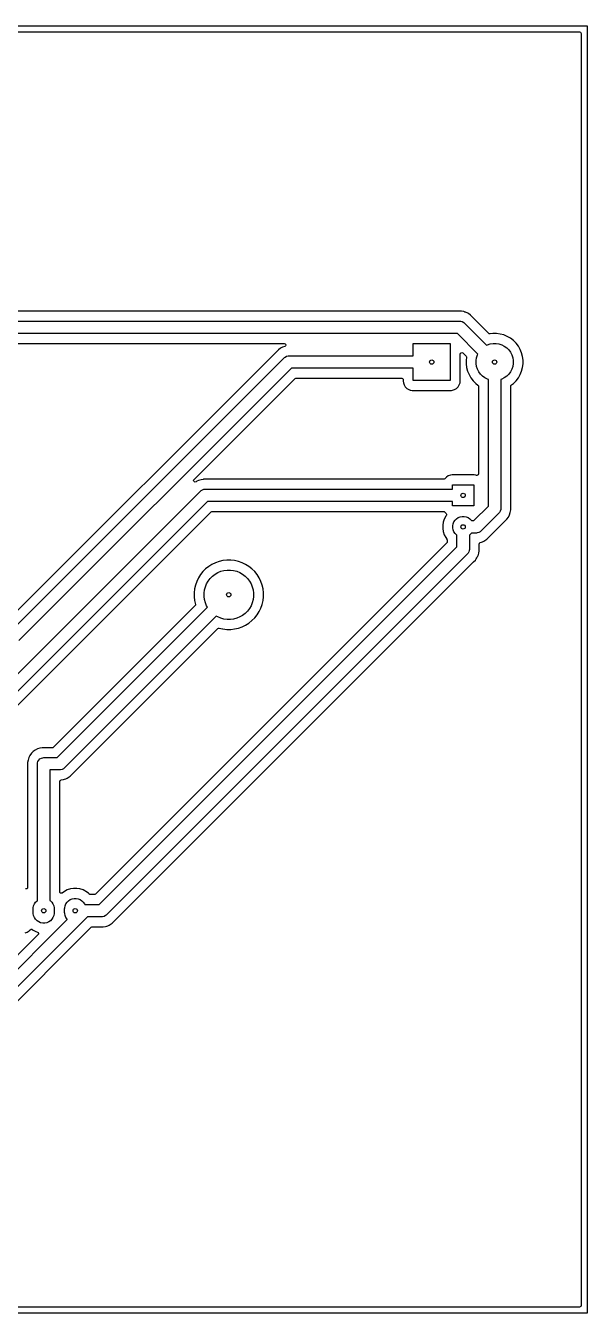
# Model space of a CAD drawing. Extents: x 20 to 124, y -124 to -20.
# Drawn here: x 78.7 to 124, y -124 to -20 of the extents above; entities that cross this region are included whole.
import ezdxf

# ---------------------------------------------------------------- set-up
doc = ezdxf.new("R2010")
doc.units = 0
doc.layers.add('BLACK', color=7, linetype='CONTINUOUS')
doc.layers.add('WHITE', color=7, linetype='CONTINUOUS')

msp = doc.modelspace()

# ---------------------------------------------------------------- linework, layer by layer
at = {"layer": 'BLACK', "linetype": 'CONTINUOUS'}
for p, q in [((20.6245, -20.5005), (123.3755, -20.5005)), ((123.3755, -20.5005), (123.442539, -20.520185)), ((123.442539, -20.520185), (123.488294, -20.572989)), ((123.488294, -20.572989), (123.4995, -20.6245)), ((123.4995, -20.6245), (123.4995, -123.3755)), ((113.820652, -43.0603), (30.384051, -43.0603)), ((113.848295, -43.064678), (113.820652, -43.0603)), ((114.022835, -43.092322), (113.848295, -43.064678)), ((114.096303, -43.116194), (114.022835, -43.092322)), ((114.120176, -43.123951), (114.096303, -43.116194)), ((114.170815, -43.140404), (114.120176, -43.123951)), ((114.217523, -43.155581), (114.170815, -43.140404)), ((114.308712, -43.202045), (114.217523, -43.155581)), ((114.308714, -43.202046), (114.308712, -43.202045)), ((114.399911, -43.248513), (114.308714, -43.202046)), ((114.565519, -43.368834), (114.399911, -43.248513)), ((114.565521, -43.368836), (114.565519, -43.368834)), ((116.051571, -44.854886), (114.565521, -43.368836)), ((30.2817, -43.8608), (113.7183, -43.8608)), ((113.7183, -43.8608), (113.783548, -43.865077)), ((113.783548, -43.865077), (113.783563, -43.865077)), ((113.783563, -43.865077), (113.909642, -43.89886)), ((113.909642, -43.89886), (114.022681, -43.964123)), ((114.022681, -43.964123), (114.022696, -43.964138)), ((114.022696, -43.964138), (114.071853, -44.007247)), ((114.071853, -44.007247), (115.876623, -45.812017)), ((113.511194, -44.8608), (30.488806, -44.8608)), ((48.426194, -45.6613), (99.532407, -45.6613)), ((99.532407, -45.6613), (99.599446, -45.680985)), ((99.599446, -45.680985), (99.645201, -45.733789)), ((99.645201, -45.733789), (99.655145, -45.802947)), ((109.94, -46.6625), (109.94, -45.6625)), ((109.94, -45.6625), (112.94, -45.6625)), ((112.94, -45.6625), (112.94, -48.6625)), ((115.169517, -46.519123), (113.511194, -44.8608)), ((115.945975, -45.776681), (116.169832, -45.703945)), ((116.086402, -44.879378), (116.051571, -44.854886)), ((116.155437, -44.890144), (116.086402, -44.879378)), ((116.369206, -44.862001), (116.155437, -44.890144)), ((116.169832, -45.703945), (116.402311, -45.667124)), ((116.369211, -44.862), (116.369206, -44.862001)), ((116.369217, -44.862), (116.369211, -44.862)), ((116.670783, -44.862), (116.369217, -44.862)), ((116.402311, -45.667124), (116.637689, -45.667124)), ((116.637689, -45.667124), (116.870168, -45.703945)), ((116.670788, -44.862), (116.670783, -44.862)), ((116.670793, -44.862001), (116.670788, -44.862)), ((116.969766, -44.901361), (116.670793, -44.862001)), ((116.870168, -45.703945), (117.094025, -45.776681)), ((117.26106, -44.979413), (116.969766, -44.901361)), ((117.539661, -45.094814), (117.26106, -44.979413)), ((117.539671, -45.094818), (117.539661, -45.094814)), ((117.800831, -45.245599), (117.539671, -45.094818)), ((118.040078, -45.429179), (117.800831, -45.245599)), ((118.040085, -45.429185), (118.040078, -45.429179)), ((118.253314, -45.642414), (118.040085, -45.429185)), ((118.25332, -45.642421), (118.253314, -45.642414)), ((118.4369, -45.881668), (118.25332, -45.642421)), ((99.056382, -46.170532), (77.250234, -67.976681)), ((99.056386, -46.170528), (99.056382, -46.170532)), ((99.221986, -46.050215), (99.056386, -46.170528)), ((99.404381, -45.957278), (99.221986, -46.050215)), ((99.404384, -45.957277), (99.404381, -45.957278)), ((99.570725, -45.903231), (99.404384, -45.957277)), ((99.550047, -46.808946), (99.599211, -46.76583)), ((99.62612, -45.866503), (99.570725, -45.903231)), ((99.599211, -46.76583), (99.599219, -46.765823)), ((99.599219, -46.765823), (99.712258, -46.70056)), ((99.655145, -45.802947), (99.62612, -45.866503)), ((99.712258, -46.70056), (99.738901, -46.69342)), ((99.738901, -46.69342), (99.838337, -46.666777)), ((99.838337, -46.666777), (99.838352, -46.666777)), ((99.838352, -46.666777), (99.9036, -46.6625)), ((99.9036, -46.6625), (109.94, -46.6625)), ((113.7405, -46.521546), (113.760185, -46.454508)), ((113.7405, -48.707454), (113.7405, -46.521546)), ((113.760185, -46.454508), (113.812989, -46.408753)), ((113.812989, -46.408753), (113.882147, -46.398809)), ((113.882147, -46.398809), (113.945703, -46.427834)), ((113.945703, -46.427834), (113.952181, -46.433866)), ((113.952181, -46.433866), (114.212386, -46.694071)), ((114.212386, -46.694071), (114.245871, -46.755394)), ((114.247644, -46.797937), (114.219501, -47.011706)), ((114.245871, -46.755394), (114.247644, -46.797937)), ((115.061445, -46.812332), (115.134181, -46.588475)), ((115.134181, -46.588475), (115.169517, -46.519123)), ((115.876623, -45.812017), (115.945975, -45.776681)), ((117.094025, -45.776681), (117.303748, -45.88354)), ((117.303748, -45.88354), (117.494172, -46.021891)), ((117.494172, -46.021891), (117.660609, -46.188328)), ((117.660609, -46.188328), (117.79896, -46.378752)), ((117.79896, -46.378752), (117.905819, -46.588475)), ((117.905819, -46.588475), (117.978555, -46.812332)), ((118.534209, -46.050213), (118.4369, -45.881668)), ((118.587683, -46.142832), (118.534209, -46.050213)), ((118.703087, -46.421442), (118.587683, -46.142832)), ((118.781138, -46.712732), (118.703087, -46.421442)), ((118.8205, -47.011717), (118.781138, -46.712732)), ((77.545494, -68.8135), (99.550047, -46.808946)), ((100.110707, -47.6625), (78.106153, -69.667053)), ((109.94, -47.6625), (100.110707, -47.6625)), ((109.94, -48.6625), (109.94, -47.6625)), ((114.219501, -47.011706), (114.2195, -47.011723)), ((114.2195, -47.011723), (114.2195, -47.313276)), ((114.2195, -47.313276), (114.219501, -47.313293)), ((114.219501, -47.313293), (114.258861, -47.612266)), ((114.258861, -47.612266), (114.336913, -47.90356)), ((115.024624, -47.044811), (115.061445, -46.812332)), ((115.024624, -47.280189), (115.024624, -47.044811)), ((115.061445, -47.512668), (115.024624, -47.280189)), ((115.134181, -47.736525), (115.061445, -47.512668)), ((115.24104, -47.946248), (115.134181, -47.736525)), ((117.905819, -47.736525), (117.79896, -47.946248)), ((117.978555, -47.512668), (117.905819, -47.736525)), ((117.978555, -46.812332), (118.015376, -47.044811)), ((118.015376, -47.280189), (117.978555, -47.512668)), ((118.015376, -47.044811), (118.015376, -47.280189)), ((118.703087, -47.903558), (118.781138, -47.612268)), ((118.781138, -47.612268), (118.8205, -47.313283)), ((118.8205, -47.313283), (118.8205, -47.011717)), ((92.252518, -56.652766), (100.405965, -48.499319)), ((100.405965, -48.499319), (100.467288, -48.465834)), ((100.467288, -48.465834), (100.493646, -48.463)), ((100.493646, -48.463), (109.0155, -48.463)), ((109.0155, -48.463), (109.082539, -48.482685)), ((109.082539, -48.482685), (109.128294, -48.535489)), ((109.128294, -48.535489), (109.1395, -48.587)), ((109.1395, -48.587), (109.1395, -48.70746)), ((109.1395, -48.70746), (109.15463, -48.841749)), ((109.15463, -48.841749), (109.154631, -48.841754)), ((109.154631, -48.841754), (109.214211, -49.012023)), ((112.94, -48.6625), (109.94, -48.6625)), ((113.665789, -49.012022), (113.725368, -48.841755)), ((113.725368, -48.841755), (113.7405, -48.707454)), ((114.336913, -47.90356), (114.452314, -48.182161)), ((114.452314, -48.182161), (114.452318, -48.182171)), ((114.452318, -48.182171), (114.603099, -48.443331)), ((114.603099, -48.443331), (114.786679, -48.682578)), ((114.786679, -48.682578), (114.786685, -48.682585)), ((114.786685, -48.682585), (114.999914, -48.895814)), ((115.379391, -48.136672), (115.24104, -47.946248)), ((115.545828, -48.303109), (115.379391, -48.136672)), ((115.736252, -48.44146), (115.545828, -48.303109)), ((115.945975, -48.548319), (115.736252, -48.44146)), ((116.02, -48.572371), (115.945975, -48.548319)), ((116.02, -58.805493), (116.02, -48.572371)), ((117.094025, -48.548319), (117.02, -48.572371)), ((117.02, -48.572371), (117.02, -59.0126)), ((117.303748, -48.44146), (117.094025, -48.548319)), ((117.494172, -48.303109), (117.303748, -48.44146)), ((117.660609, -48.136672), (117.494172, -48.303109)), ((117.79896, -47.946248), (117.660609, -48.136672)), ((118.04008, -48.895819), (118.253319, -48.68258)), ((118.253319, -48.68258), (118.4369, -48.443332)), ((118.4369, -48.443332), (118.587683, -48.182168)), ((118.587683, -48.182168), (118.703087, -47.903558)), ((109.214211, -49.012023), (109.310184, -49.164762)), ((109.310184, -49.164762), (109.437738, -49.292316)), ((109.437738, -49.292316), (109.590478, -49.388289)), ((109.590478, -49.388289), (109.6915, -49.423638)), ((109.6915, -49.423638), (109.760745, -49.447868)), ((109.760745, -49.447868), (109.76075, -49.447869)), ((109.76075, -49.447869), (109.851246, -49.458065)), ((109.851246, -49.458065), (109.89504, -49.462999)), ((109.89504, -49.462999), (109.895043, -49.463)), ((109.895043, -49.463), (109.895046, -49.463)), ((109.895046, -49.463), (112.984957, -49.463)), ((112.984957, -49.463), (112.984958, -49.462999)), ((112.984958, -49.462999), (113.052104, -49.455434)), ((113.052104, -49.455434), (113.119249, -49.447869)), ((113.119249, -49.447869), (113.119252, -49.447868)), ((113.119252, -49.447868), (113.119255, -49.447868)), ((113.119255, -49.447868), (113.289522, -49.388289)), ((113.289522, -49.388289), (113.442262, -49.292316)), ((113.442262, -49.292316), (113.569816, -49.164762)), ((113.569816, -49.164762), (113.665789, -49.012022)), ((114.999914, -48.895814), (114.999921, -48.89582)), ((114.999921, -48.89582), (115.170986, -49.027082)), ((115.170986, -49.027082), (115.212189, -49.08351)), ((115.212189, -49.08351), (115.2195, -49.125458)), ((115.2195, -49.125458), (115.2195, -56.200937)), ((117.8205, -49.125458), (117.840185, -49.058419)), ((117.8205, -59.114952), (117.8205, -49.125458)), ((117.840185, -49.058419), (117.869014, -49.027082)), ((117.869014, -49.027082), (117.888641, -49.012022)), ((117.888641, -49.012022), (118.04008, -48.895819)), ((92.216654, -56.729838), (92.242002, -56.664728)), ((92.23053, -56.798315), (92.216654, -56.729838)), ((92.279226, -56.84842), (92.23053, -56.798315)), ((92.242002, -56.664728), (92.252518, -56.652766)), ((92.34728, -56.864245), (92.279226, -56.84842)), ((92.413086, -56.840764), (92.34728, -56.864245)), ((92.426591, -56.830952), (92.413086, -56.840764)), ((92.434489, -56.825214), (92.426591, -56.830952)), ((92.43449, -56.825213), (92.434489, -56.825214)), ((92.48728, -56.798315), (92.43449, -56.825213)), ((92.616876, -56.732281), (92.48728, -56.798315)), ((92.811565, -56.669022), (92.616876, -56.732281)), ((92.989429, -56.640851), (92.811565, -56.669022)), ((93.013748, -56.637), (92.989429, -56.640851)), ((112.39919, -56.637), (93.013748, -56.637)), ((112.438946, -56.630454), (112.39919, -56.637)), ((112.496135, -56.590315), (112.438946, -56.630454)), ((112.500183, -56.585238), (112.496135, -56.590315)), ((112.627737, -56.457684), (112.500183, -56.585238)), ((112.780476, -56.361711), (112.627737, -56.457684)), ((112.950745, -56.302131), (112.780476, -56.361711)), ((112.95075, -56.30213), (112.950745, -56.302131)), ((113.085039, -56.287), (112.95075, -56.30213)), ((113.085046, -56.287), (113.085039, -56.287)), ((114.874954, -56.287), (113.085046, -56.287)), ((113.13, -57.4375), (113.13, -57.0875)), ((113.13, -57.0875), (114.83, -57.0875)), ((114.83, -57.0875), (114.83, -58.7875)), ((114.87496, -56.287), (114.874954, -56.287)), ((115.009249, -56.30213), (114.87496, -56.287)), ((115.00926, -56.302133), (115.009249, -56.30213)), ((115.054547, -56.317979), (115.00926, -56.302133)), ((115.077853, -56.323675), (115.054547, -56.317979)), ((115.147011, -56.313731), (115.077853, -56.323675)), ((115.199815, -56.267976), (115.147011, -56.313731)), ((115.2195, -56.200937), (115.199815, -56.267976)), ((68.091894, -82.2546), (92.762546, -57.583947)), ((92.762546, -57.583947), (92.81171, -57.540831)), ((92.81171, -57.540831), (92.811719, -57.540823)), ((92.811719, -57.540823), (92.924758, -57.47556)), ((92.924758, -57.47556), (93.050837, -57.441777)), ((93.050837, -57.441777), (93.050852, -57.441777)), ((93.050852, -57.441777), (93.1161, -57.4375)), ((93.1161, -57.4375), (113.13, -57.4375)), ((93.323207, -58.4375), (68.652553, -83.108153)), ((69.146219, -83.746566), (93.618466, -59.274319)), ((113.13, -58.4375), (93.323207, -58.4375)), ((93.618466, -59.274319), (93.679789, -59.240834)), ((93.679789, -59.240834), (93.706147, -59.238)), ((93.706147, -59.238), (112.39919, -59.238)), ((112.39919, -59.238), (112.401703, -59.238737)), ((112.401703, -59.238737), (112.404245, -59.238103)), ((112.404245, -59.238103), (112.435046, -59.248528)), ((112.435046, -59.248528), (112.466229, -59.257685)), ((112.466229, -59.257685), (112.468706, -59.259922)), ((112.468706, -59.259922), (112.470426, -59.260504)), ((112.470426, -59.260504), (112.496135, -59.284685)), ((113.13, -58.7875), (113.13, -58.4375)), ((114.83, -58.7875), (113.13, -58.7875)), ((114.847994, -59.9775), (116.02, -58.805493)), ((116.98194, -59.203942), (116.916677, -59.316981)), ((117.015723, -59.077863), (116.98194, -59.203942)), ((117.02, -59.0126), (117.015723, -59.077847)), ((117.015723, -59.077847), (117.015723, -59.077863)), ((117.788477, -59.317134), (117.8205, -59.114952)), ((112.37014, -60.091006), (112.3295, -60.347597)), ((112.450422, -59.843923), (112.37014, -60.091006)), ((112.568367, -59.612446), (112.450422, -59.843923)), ((112.496135, -59.284685), (112.500183, -59.289761)), ((112.500183, -59.289761), (112.600576, -59.390154)), ((112.613214, -59.550719), (112.568367, -59.612446)), ((112.600576, -59.390154), (112.634061, -59.451477)), ((112.629077, -59.521169), (112.613214, -59.550719)), ((112.634061, -59.451477), (112.629077, -59.521169)), ((113.134093, -60.394185), (113.166601, -60.230758)), ((113.166601, -60.230758), (113.230367, -60.076813)), ((113.230367, -60.076813), (113.322941, -59.938266)), ((113.322941, -59.938266), (113.440766, -59.820441)), ((113.440766, -59.820441), (113.579313, -59.727867)), ((113.579313, -59.727867), (113.733258, -59.664101)), ((113.733258, -59.664101), (113.896685, -59.631593)), ((113.896685, -59.631593), (114.063315, -59.631593)), ((114.063315, -59.631593), (114.226742, -59.664101)), ((114.226742, -59.664101), (114.380687, -59.727867)), ((114.380687, -59.727867), (114.519234, -59.820441)), ((114.519234, -59.820441), (114.637059, -59.938266)), ((114.637059, -59.938266), (114.663274, -59.9775)), ((114.663274, -59.9775), (114.847994, -59.9775)), ((116.873553, -59.366154), (115.408653, -60.831053)), ((115.902319, -61.469466), (117.511966, -59.859819)), ((116.916668, -59.316989), (116.873553, -59.366154)), ((116.916677, -59.316981), (116.916668, -59.316989)), ((117.511966, -59.859819), (117.632286, -59.694211)), ((117.632286, -59.694211), (117.659765, -59.640281)), ((117.659765, -59.640281), (117.72522, -59.511819)), ((117.72522, -59.511819), (117.788477, -59.317134)), ((112.3295, -60.347597), (112.3295, -60.607402)), ((112.3295, -60.607402), (112.37014, -60.863993)), ((112.37014, -60.863993), (112.450422, -61.111076)), ((112.450422, -61.111076), (112.568366, -61.342551)), ((112.568366, -61.342551), (112.655819, -61.462919)), ((113.134093, -60.560815), (113.134093, -60.394185)), ((113.166601, -60.724242), (113.134093, -60.560815)), ((113.230367, -60.878187), (113.166601, -60.724242)), ((113.322941, -61.016734), (113.230367, -60.878187)), ((113.440766, -61.134559), (113.322941, -61.016734)), ((113.48, -61.160774), (113.440766, -61.134559)), ((113.48, -62.101794), (113.48, -61.160774)), ((114.519234, -61.134559), (114.48, -61.160774)), ((114.48, -61.160774), (114.48, -62.3089)), ((114.637059, -61.016734), (114.519234, -61.134559)), ((114.663274, -60.9775), (114.637059, -61.016734)), ((115.0551, -60.9775), (114.663274, -60.9775)), ((115.120348, -60.973223), (115.0551, -60.9775)), ((115.120363, -60.973223), (115.120348, -60.973223)), ((115.246442, -60.93944), (115.120363, -60.973223)), ((115.359481, -60.874177), (115.246442, -60.93944)), ((115.359496, -60.874161), (115.359481, -60.874177)), ((115.408653, -60.831053), (115.359496, -60.874161)), ((112.643181, -61.806534), (84.299034, -90.150681)), ((84.594294, -90.9875), (113.48, -62.101794)), ((112.659815, -61.785892), (112.643181, -61.806534)), ((112.655819, -61.462919), (112.66297, -61.482963)), ((112.6795, -61.718853), (112.659815, -61.785892)), ((112.66297, -61.482963), (112.674477, -61.500868)), ((112.674477, -61.500868), (112.677931, -61.524892)), ((112.677931, -61.524892), (112.679298, -61.528723)), ((112.679298, -61.528723), (112.6795, -61.535803)), ((112.6795, -61.535803), (112.6795, -61.718853)), ((114.475723, -62.374163), (114.44194, -62.500242)), ((114.48, -62.3089), (114.475723, -62.374147)), ((114.475723, -62.374147), (114.475723, -62.374163)), ((115.2805, -61.86178), (115.287462, -61.838068)), ((115.2805, -62.411252), (115.2805, -61.86178)), ((115.287462, -61.838068), (115.29028, -61.813512)), ((115.29028, -61.813512), (115.297134, -61.805128)), ((115.297134, -61.805128), (115.300185, -61.794741)), ((115.300185, -61.794741), (115.31886, -61.778558)), ((115.31886, -61.778558), (115.334508, -61.759422)), ((115.334508, -61.759422), (115.349388, -61.752105)), ((115.349388, -61.752105), (115.352989, -61.748986)), ((115.352989, -61.748986), (115.366159, -61.743857)), ((115.366159, -61.743857), (115.456976, -61.714348)), ((115.456976, -61.714348), (115.554319, -61.68272)), ((115.554319, -61.68272), (115.663108, -61.627289)), ((115.663108, -61.627289), (115.736711, -61.589787)), ((115.736711, -61.589787), (115.902319, -61.469466)), ((114.333553, -62.662453), (85.154953, -91.841053)), ((85.648619, -92.479466), (114.82015, -63.307932)), ((93.981604, -63.371098), (93.698213, -63.507572)), ((94.278498, -63.267211), (93.981604, -63.371098)), ((94.2785, -63.26721), (94.278498, -63.267211)), ((94.585156, -63.197218), (94.2785, -63.26721)), ((94.585172, -63.197216), (94.585156, -63.197218)), ((94.897722, -63.162), (94.585172, -63.197216)), ((94.897727, -63.162), (94.897722, -63.162)), ((95.212273, -63.162), (94.897727, -63.162)), ((95.212277, -63.162), (95.212273, -63.162)), ((95.524827, -63.197216), (95.212277, -63.162)), ((95.524843, -63.197218), (95.524827, -63.197216)), ((95.831499, -63.26721), (95.524843, -63.197218)), ((95.831501, -63.267211), (95.831499, -63.26721)), ((96.128395, -63.371098), (95.831501, -63.267211)), ((96.411786, -63.507572), (96.128395, -63.371098)), ((114.376661, -62.613296), (114.333553, -62.662453)), ((114.376677, -62.613281), (114.376661, -62.613296)), ((114.44194, -62.500242), (114.376677, -62.613281)), ((114.82015, -63.307932), (114.820157, -63.307927)), ((114.820157, -63.307927), (114.827217, -63.300867)), ((114.827217, -63.300867), (114.827219, -63.300866)), ((114.827219, -63.300866), (114.971966, -63.156119)), ((114.971966, -63.156119), (115.032126, -63.073314)), ((115.032126, -63.073314), (115.092287, -62.990511)), ((115.092287, -62.990511), (115.173918, -62.8303)), ((115.173918, -62.8303), (115.18522, -62.808119)), ((115.18522, -62.808119), (115.248477, -62.613434)), ((115.248477, -62.613434), (115.2805, -62.411252)), ((92.767422, -64.339378), (92.600072, -64.605713)), ((92.963538, -64.093456), (92.767422, -64.339378)), ((93.185956, -63.871038), (92.963538, -64.093456)), ((93.431878, -63.674922), (93.185956, -63.871038)), ((93.698213, -63.507572), (93.431878, -63.674922)), ((93.55132, -64.643808), (93.736308, -64.45882)), ((93.736308, -64.45882), (93.94386, -64.299561)), ((93.94386, -64.299561), (94.170423, -64.168755)), ((94.170423, -64.168755), (94.412121, -64.06864)), ((94.412121, -64.06864), (94.664819, -64.000929)), ((94.664819, -64.000929), (94.924194, -63.966782)), ((94.924194, -63.966782), (95.185806, -63.966782)), ((95.185806, -63.966782), (95.445181, -64.000929)), ((95.445181, -64.000929), (95.697879, -64.06864)), ((95.697879, -64.06864), (95.939577, -64.168755)), ((95.939577, -64.168755), (96.16614, -64.299561)), ((96.16614, -64.299561), (96.373692, -64.45882)), ((96.373692, -64.45882), (96.55868, -64.643808)), ((96.411789, -63.507574), (96.411786, -63.507572)), ((96.678123, -63.674923), (96.411789, -63.507574)), ((96.924044, -63.871039), (96.678123, -63.674923)), ((97.146461, -64.093456), (96.924044, -63.871039)), ((97.342577, -64.339377), (97.146461, -64.093456)), ((97.509926, -64.605711), (97.342577, -64.339377)), ((92.289716, -65.492672), (92.2545, -65.805222)), ((92.289718, -65.492656), (92.289716, -65.492672)), ((92.35971, -65.186), (92.289718, -65.492656)), ((92.359711, -65.185998), (92.35971, -65.186)), ((92.463598, -64.889104), (92.359711, -65.185998)), ((92.600072, -64.605713), (92.463598, -64.889104)), ((93.093429, -65.572319), (93.16114, -65.319621)), ((93.16114, -65.319621), (93.261255, -65.077923)), ((93.261255, -65.077923), (93.392061, -64.85136)), ((93.392061, -64.85136), (93.55132, -64.643808)), ((96.55868, -64.643808), (96.717939, -64.85136)), ((96.717939, -64.85136), (96.848745, -65.077923)), ((96.848745, -65.077923), (96.94886, -65.319621)), ((96.94886, -65.319621), (97.016571, -65.572319)), ((97.646402, -64.889106), (97.509926, -64.605711)), ((97.750289, -65.186), (97.646402, -64.889106)), ((97.820282, -65.49266), (97.750289, -65.186)), ((97.8555, -65.805227), (97.820282, -65.49266)), ((92.2545, -65.805222), (92.2545, -66.119777)), ((92.2545, -66.119777), (92.289716, -66.432327)), ((92.289716, -66.432327), (92.289718, -66.432343)), ((92.289718, -66.432343), (92.359253, -66.736997)), ((93.059282, -65.831694), (93.093429, -65.572319)), ((93.059282, -66.093306), (93.059282, -65.831694)), ((93.093429, -66.352681), (93.059282, -66.093306)), ((93.16114, -66.605379), (93.093429, -66.352681)), ((97.016571, -66.352681), (96.94886, -66.605379)), ((97.016571, -65.572319), (97.050718, -65.831694)), ((97.050718, -66.093306), (97.016571, -66.352681)), ((97.050718, -65.831694), (97.050718, -66.093306)), ((97.750289, -66.739), (97.820282, -66.43234)), ((97.820282, -66.43234), (97.8555, -66.119773)), ((97.8555, -66.119773), (97.8555, -65.805227)), ((92.326043, -66.85227), (80.897334, -78.280981)), ((81.192594, -79.1178), (93.335214, -66.975178)), ((92.35498, -66.806736), (92.326043, -66.85227)), ((92.359253, -66.736997), (92.35498, -66.806736)), ((93.261255, -66.847077), (93.16114, -66.605379)), ((93.335214, -66.975178), (93.261255, -66.847077)), ((96.373692, -67.46618), (96.16614, -67.625439)), ((96.55868, -67.281192), (96.373692, -67.46618)), ((96.717939, -67.07364), (96.55868, -67.281192)), ((96.848745, -66.847077), (96.717939, -67.07364)), ((96.94886, -66.605379), (96.848745, -66.847077)), ((97.146461, -67.831544), (97.342577, -67.585623)), ((97.342577, -67.585623), (97.509926, -67.319289)), ((97.509926, -67.319289), (97.646402, -67.035894)), ((97.646402, -67.035894), (97.750289, -66.739)), ((94.042321, -67.682285), (81.753253, -79.971353)), ((94.170423, -67.756245), (94.042321, -67.682285)), ((94.412121, -67.85636), (94.170423, -67.756245)), ((94.664819, -67.924071), (94.412121, -67.85636)), ((94.924194, -67.958218), (94.664819, -67.924071)), ((95.185806, -67.958218), (94.924194, -67.958218)), ((95.445181, -67.924071), (95.185806, -67.958218)), ((95.697879, -67.85636), (95.445181, -67.924071)), ((95.939577, -67.756245), (95.697879, -67.85636)), ((95.8315, -68.657789), (96.128394, -68.553902)), ((96.16614, -67.625439), (95.939577, -67.756245)), ((96.128394, -68.553902), (96.411789, -68.417426)), ((96.411789, -68.417426), (96.678123, -68.250077)), ((96.678123, -68.250077), (96.924044, -68.053961)), ((96.924044, -68.053961), (97.146461, -67.831544)), ((82.246919, -80.609766), (94.165229, -68.691454)), ((94.165229, -68.691454), (94.22655, -68.657971)), ((94.22655, -68.657971), (94.2805, -68.658246)), ((94.2805, -68.658246), (94.541041, -68.717712)), ((94.541041, -68.717712), (94.58516, -68.727782)), ((94.58516, -68.727782), (94.897723, -68.762999)), ((94.897723, -68.762999), (94.897724, -68.763)), ((94.897724, -68.763), (94.897727, -68.763)), ((94.897727, -68.763), (95.212276, -68.763)), ((95.212276, -68.762999), (95.52484, -68.727782)), ((95.212276, -68.763), (95.212276, -68.762999)), ((95.52484, -68.727782), (95.8315, -68.657789)), ((78.997415, -78.936186), (78.904481, -79.118576)), ((79.117728, -78.770586), (78.997415, -78.936186)), ((79.262486, -78.625828), (79.117728, -78.770586)), ((79.428086, -78.505515), (79.262486, -78.625828)), ((79.610476, -78.412581), (79.428086, -78.505515)), ((79.805165, -78.349322), (79.610476, -78.412581)), ((79.983029, -78.321151), (79.805165, -78.349322)), ((80.007348, -78.3173), (79.983029, -78.321151)), ((80.212052, -78.3173), (80.007348, -78.3173)), ((80.809653, -78.3173), (80.212052, -78.3173)), ((80.836011, -78.314466), (80.809653, -78.3173)), ((80.897334, -78.280981), (80.836011, -78.314466)), ((78.841222, -79.313265), (78.8092, -79.515448)), ((78.8092, -79.515448), (78.8092, -89.600937)), ((78.904481, -79.118576), (78.841222, -79.313265)), ((79.6097, -79.6178), (79.613978, -79.552537)), ((79.6097, -90.654225), (79.6097, -79.6178)), ((79.613978, -79.552537), (79.64776, -79.426458)), ((79.64776, -79.426458), (79.713023, -79.313419)), ((79.713023, -79.313419), (79.805319, -79.221123)), ((79.805319, -79.221123), (79.918358, -79.15586)), ((79.918358, -79.15586), (80.044437, -79.122078)), ((80.044437, -79.122078), (80.1097, -79.1178)), ((80.1097, -79.1178), (81.192594, -79.1178)), ((81.591042, -80.07974), (81.464963, -80.113523)), ((81.704081, -80.014477), (81.591042, -80.07974)), ((81.704096, -80.014461), (81.704081, -80.014477)), ((81.753253, -79.971353), (81.704096, -80.014461)), ((81.3997, -80.1178), (80.6097, -80.1178)), ((80.6097, -80.1178), (80.6097, -90.654225)), ((81.464948, -80.113523), (81.3997, -80.1178)), ((81.4102, -81.038753), (81.429885, -80.971714)), ((81.4102, -89.954555), (81.4102, -81.038753)), ((81.429885, -80.971714), (81.482689, -80.925959)), ((81.464963, -80.113523), (81.464948, -80.113523)), ((81.482689, -80.925959), (81.514797, -80.916281)), ((81.514797, -80.916281), (81.704235, -80.886277)), ((81.704235, -80.886277), (81.801576, -80.854648)), ((81.801576, -80.854648), (81.898919, -80.82302)), ((81.898919, -80.82302), (81.990114, -80.776553)), ((81.990114, -80.776553), (82.081311, -80.730087)), ((82.081311, -80.730087), (82.246919, -80.609766)), ((78.667553, -89.723675), (78.644247, -89.717979)), ((78.736711, -89.713731), (78.667553, -89.723675)), ((78.789515, -89.667976), (78.736711, -89.713731)), ((78.8092, -89.600937), (78.789515, -89.667976)), ((81.42453, -90.012422), (81.4102, -89.954555)), ((81.473225, -90.062527), (81.42453, -90.012422)), ((81.541279, -90.078353), (81.473225, -90.062527)), ((81.607085, -90.054873), (81.541279, -90.078353)), ((81.784645, -89.925868), (81.607085, -90.054873)), ((82.016123, -89.807922), (81.784645, -89.925868)), ((82.263206, -89.72764), (82.016123, -89.807922)), ((82.519798, -89.687), (82.263206, -89.72764)), ((82.519803, -89.687), (82.519798, -89.687)), ((82.779597, -89.687), (82.519803, -89.687)), ((82.779602, -89.687), (82.779597, -89.687)), ((83.036193, -89.72764), (82.779602, -89.687)), ((83.283276, -89.807922), (83.036193, -89.72764)), ((83.442464, -89.889034), (83.283276, -89.807922)), ((83.514751, -89.925866), (83.442464, -89.889034)), ((83.514753, -89.925867), (83.514751, -89.925866)), ((83.514754, -89.925868), (83.514753, -89.925867)), ((83.724925, -90.078566), (83.514754, -89.925868)), ((83.724931, -90.078571), (83.724925, -90.078566)), ((83.797041, -90.150681), (83.724931, -90.078571)), ((83.817683, -90.167315), (83.797041, -90.150681)), ((83.884722, -90.187), (83.817683, -90.167315)), ((84.211353, -90.187), (83.884722, -90.187)), ((84.237711, -90.184166), (84.211353, -90.187)), ((84.299034, -90.150681), (84.237711, -90.184166)), ((79.2597, -91.3375), (79.263793, -91.254185)), ((79.2597, -91.6375), (79.2597, -91.3375)), ((79.263793, -91.254185), (79.296301, -91.090758)), ((79.296301, -91.090758), (79.360067, -90.936813)), ((79.360067, -90.936813), (79.452641, -90.798266)), ((79.452641, -90.798266), (79.570466, -90.680441)), ((79.570466, -90.680441), (79.6097, -90.654225)), ((80.6097, -90.654225), (80.648934, -90.680441)), ((80.648934, -90.680441), (80.766759, -90.798266)), ((80.766759, -90.798266), (80.859333, -90.936813)), ((80.859333, -90.936813), (80.923099, -91.090758)), ((80.923099, -91.090758), (80.955607, -91.254185)), ((80.955607, -91.254185), (80.9597, -91.3375)), ((80.9597, -91.3375), (80.9597, -91.6375)), ((81.7997, -91.3375), (81.803793, -91.254185)), ((81.7997, -91.6375), (81.7997, -91.3375)), ((81.803793, -91.254185), (81.836301, -91.090758)), ((81.836301, -91.090758), (81.900067, -90.936813)), ((81.900067, -90.936813), (81.992641, -90.798266)), ((81.992641, -90.798266), (82.110466, -90.680441)), ((82.110466, -90.680441), (82.249013, -90.587867)), ((82.249013, -90.587867), (82.402958, -90.524101)), ((82.402958, -90.524101), (82.566385, -90.491593)), ((82.566385, -90.491593), (82.733015, -90.491593)), ((82.733015, -90.491593), (82.896442, -90.524101)), ((82.896442, -90.524101), (83.050387, -90.587867)), ((83.050387, -90.587867), (83.188934, -90.680441)), ((83.188934, -90.680441), (83.306759, -90.798266)), ((83.306759, -90.798266), (83.399333, -90.936813)), ((83.399333, -90.936813), (83.420328, -90.9875)), ((83.420328, -90.9875), (83.4275, -90.9875)), ((83.4275, -90.9875), (83.7256, -90.9875)), ((83.7256, -90.9875), (84.594294, -90.9875)), ((75.370394, -98.8375), (82.0119, -92.195993)), ((83.634607, -91.9875), (75.931053, -99.691053)), ((79.263793, -91.720815), (79.2597, -91.6375)), ((79.296301, -91.884242), (79.263793, -91.720815)), ((79.360067, -92.038187), (79.296301, -91.884242)), ((79.452641, -92.176734), (79.360067, -92.038187)), ((79.570466, -92.294559), (79.452641, -92.176734)), ((79.709013, -92.387133), (79.570466, -92.294559)), ((79.862958, -92.450899), (79.709013, -92.387133)), ((80.026385, -92.483407), (79.862958, -92.450899)), ((80.193015, -92.483407), (80.026385, -92.483407)), ((80.356442, -92.450899), (80.193015, -92.483407)), ((80.510387, -92.387133), (80.356442, -92.450899)), ((80.648934, -92.294559), (80.510387, -92.387133)), ((80.766759, -92.176734), (80.648934, -92.294559)), ((80.859333, -92.038187), (80.766759, -92.176734)), ((80.923099, -91.884242), (80.859333, -92.038187)), ((80.955607, -91.720815), (80.923099, -91.884242)), ((80.9597, -91.6375), (80.955607, -91.720815)), ((81.803793, -91.720815), (81.7997, -91.6375)), ((81.836301, -91.884242), (81.803793, -91.720815)), ((81.900067, -92.038187), (81.836301, -91.884242)), ((81.992641, -92.176734), (81.900067, -92.038187)), ((82.0119, -92.195993), (81.992641, -92.176734)), ((83.7256, -91.9875), (83.634607, -91.9875)), ((84.8014, -91.9875), (83.7256, -91.9875)), ((84.866648, -91.983223), (84.8014, -91.9875)), ((84.866663, -91.983223), (84.866648, -91.983223)), ((84.992742, -91.94944), (84.866663, -91.983223)), ((85.105781, -91.884177), (84.992742, -91.94944)), ((85.105796, -91.884161), (85.105781, -91.884177)), ((85.154953, -91.841053), (85.105796, -91.884161)), ((85.483011, -92.599787), (85.648619, -92.479466)), ((79.65956, -93.416253), (75.075134, -98.000681)), ((76.424719, -100.329466), (83.929866, -92.824319)), ((78.598955, -93.272868), (78.769222, -93.213289)), ((78.769222, -93.213289), (78.921962, -93.117316)), ((78.921962, -93.117316), (79.022355, -93.016923)), ((79.022355, -93.016923), (79.083678, -92.983438)), ((79.083678, -92.983438), (79.15337, -92.988422)), ((79.15337, -92.988422), (79.182918, -93.004283)), ((79.182918, -93.004283), (79.244649, -93.049134)), ((79.244649, -93.049134), (79.354012, -93.104857)), ((79.354012, -93.104857), (79.476123, -93.167077)), ((79.476123, -93.167077), (79.476125, -93.167077)), ((79.476125, -93.167077), (79.476128, -93.167079)), ((79.476128, -93.167079), (79.610198, -93.210641)), ((79.610198, -93.210641), (79.667873, -93.250079)), ((79.683156, -93.383284), (79.65956, -93.416253)), ((79.667873, -93.250079), (79.695071, -93.314438)), ((79.695071, -93.314438), (79.683156, -93.383284)), ((83.929866, -92.824319), (83.991189, -92.790834)), ((83.991189, -92.790834), (84.017547, -92.788)), ((84.017547, -92.788), (84.903751, -92.788)), ((84.903751, -92.788), (84.903752, -92.788)), ((84.903752, -92.788), (85.105935, -92.755977)), ((85.105935, -92.755977), (85.203276, -92.724348)), ((85.203276, -92.724348), (85.300619, -92.69272)), ((85.300619, -92.69272), (85.399081, -92.642551)), ((85.399081, -92.642551), (85.483011, -92.599787)), ((123.3755, -123.4995), (20.6245, -123.4995)), ((123.427011, -123.488294), (123.3755, -123.4995)), ((123.479815, -123.442539), (123.427011, -123.488294)), ((123.4995, -123.3755), (123.479815, -123.442539))]:
    msp.add_line(p, q, dxfattribs=at)
at = {"layer": 'BLACK'}
for centre in [(111.44, -47.1625), (116.52, -47.1625), (113.98, -57.9375), (113.98, -60.4775), (95.055, -65.9625), (80.1097, -91.4875), (82.6497, -91.4875)]:
    msp.add_circle(centre, 0.175, dxfattribs=at)
at = {"layer": 'WHITE', "linetype": 'CONTINUOUS'}
for p, q in [((20, -20), (124, -20)), ((124, -20), (124, -124)), ((124, -124), (20, -124))]:
    msp.add_line(p, q, dxfattribs=at)
at = {"layer": 'WHITE'}
for centre in [(111.44, -47.1625), (116.52, -47.1625), (113.98, -57.9375), (113.98, -60.4775), (95.055, -65.9625), (80.1097, -91.4875), (82.6497, -91.4875)]:
    msp.add_circle(centre, 0.175, dxfattribs=at)

doc.saveas('drawing.dxf')
